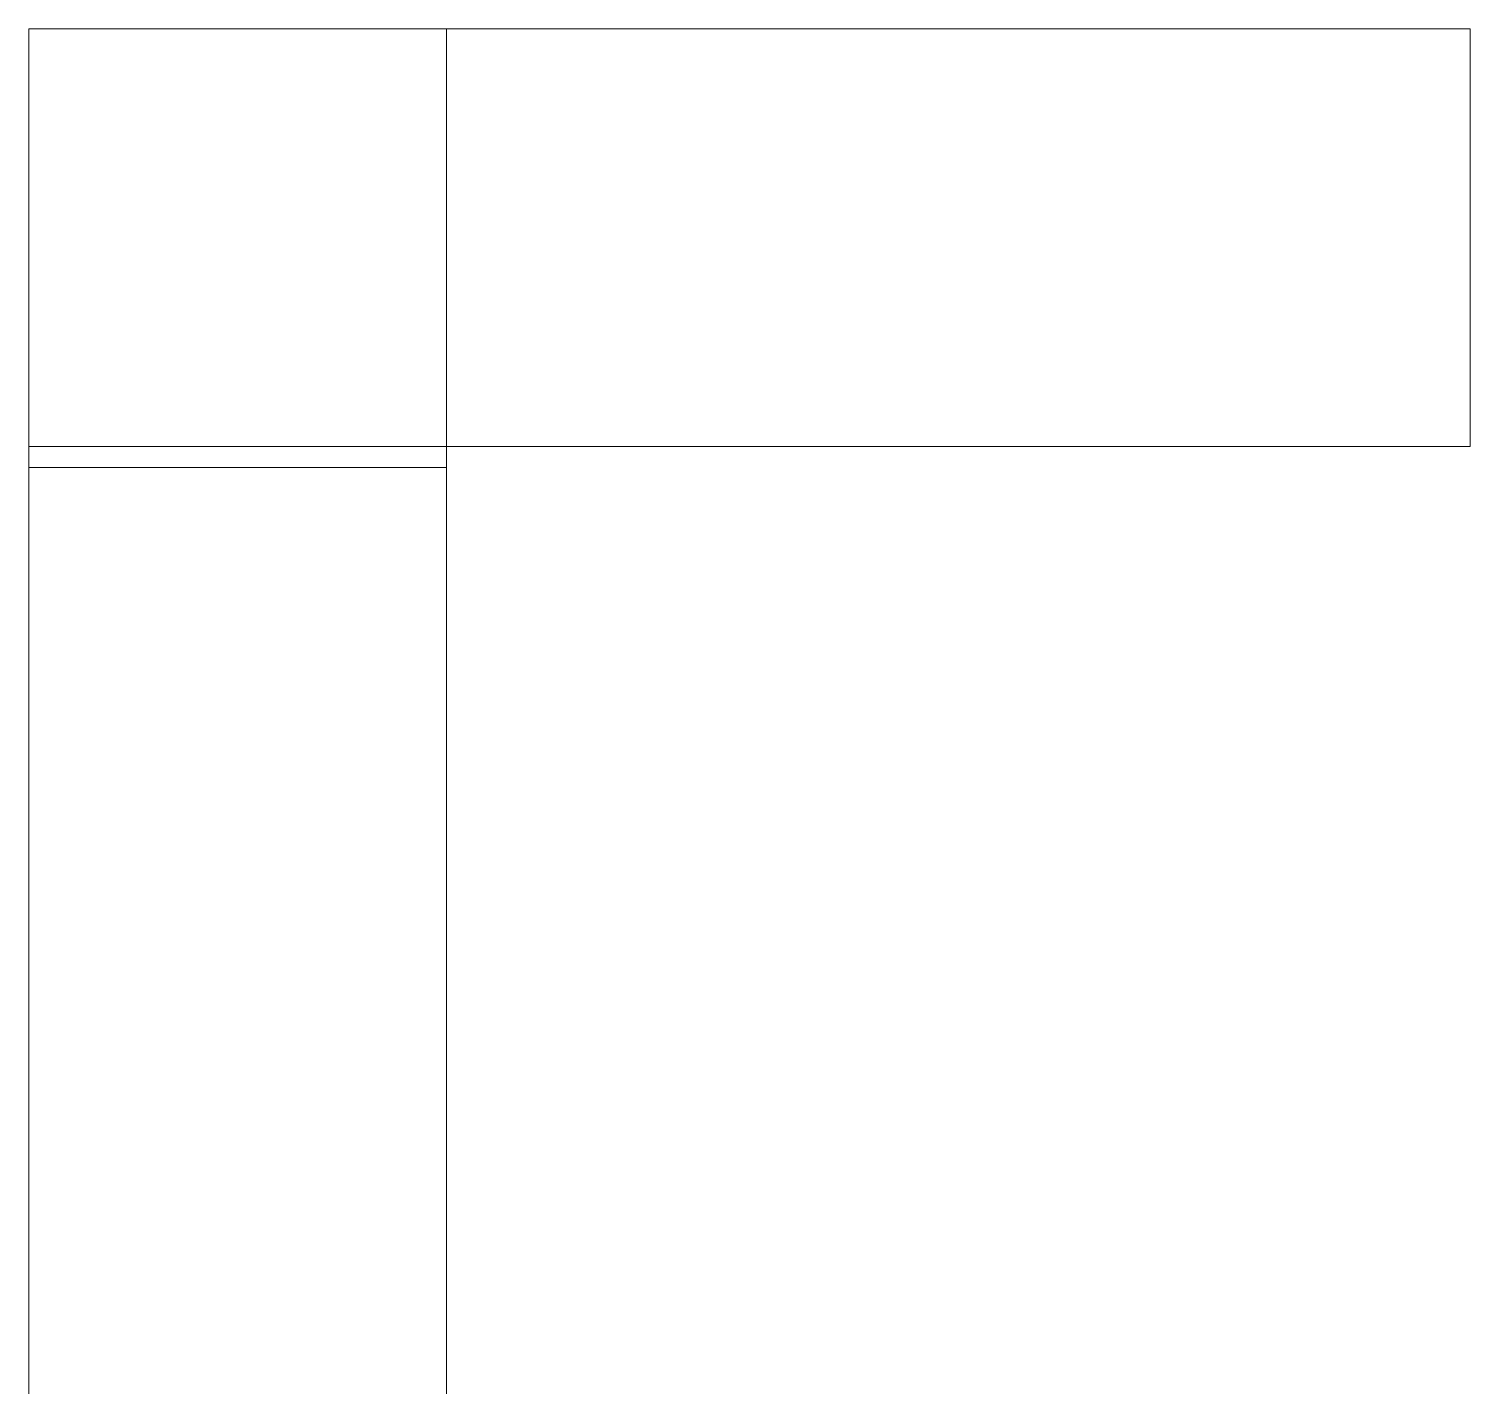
# Model space of a CAD drawing. Header units: millimetres. Extents: x 3774 to 718460, y -768339 to 192544.
# Drawn here: x 358582 to 359272, y -721659 to -721009 of the extents above; entities that cross this region are included whole.
import ezdxf

# ---------------------------------------------------------------- set-up
doc = ezdxf.new("R2010")
doc.units = ezdxf.units.MM
doc.linetypes.add('XKITLINE00', pattern=[0])
doc.layers.add('Part', color=7, linetype='Continuous', lineweight=0)

# ---------------------------------------------------------------- blocks, each defined once
blk = doc.blocks.new('*A2043086')
at = {"layer": 'Part', "color": 7, "linetype": 'XKITLINE00', "lineweight": 0}
blk.add_line((1846.160001, -58.895999), (1850.079972, -58.895999), dxfattribs=at)
blk = doc.blocks.new('*A3293211')
at = {"layer": 'Part', "color": 7, "linetype": 'XKITLINE00', "lineweight": 0}
for p, q in [((1846.159986, -58.975842), (1844.559986, -58.975843)), ((1844.559986, -58.975843), (1844.559994, -69.535844)), ((1846.159994, -69.535843), (1846.159986, -58.975842))]:
    blk.add_line(p, q, dxfattribs=at)
blk = doc.blocks.new('*A3313213')
at = {"layer": 'Part', "color": 7, "linetype": 'XKITLINE00', "lineweight": 0}
for p, q in [((1844.560009, -58.975843), (1844.560009, -58.896012)), ((1846.160009, -58.975842), (1846.160009, -58.896012))]:
    blk.add_line(p, q, dxfattribs=at)
blk = doc.blocks.new('*A3643246')
at = {"layer": 'Part', "color": 7, "linetype": 'XKITLINE00', "lineweight": 0}
for p, q in [((1850.080007, -57.295808), (1846.160004, -57.295808)), ((1846.160004, -57.295808), (1846.160004, -58.895808)), ((1850.080007, -58.895808), (1850.080007, -57.295808)), ((1846.160004, -58.895808), (1850.080007, -58.895808))]:
    blk.add_line(p, q, dxfattribs=at)
blk = doc.blocks.new('*A4823364')
at = {"layer": 'Part', "color": 7, "linetype": 'XKITLINE00', "lineweight": 0}
for p, q in [((1844.560001, -57.295984), (1844.560005, -57.295978)), ((1844.560001, -57.295984), (1846.160001, -57.295984)), ((1844.560001, -58.895984), (1844.560001, -57.295984)), ((1846.160001, -57.295984), (1846.160005, -57.295978)), ((1846.160001, -57.295984), (1846.160001, -58.895984)), ((1844.560001, -58.895984), (1844.560005, -58.895978)), ((1846.160001, -58.895984), (1844.560001, -58.895984)), ((1846.160001, -58.895984), (1846.160005, -58.895978))]:
    blk.add_line(p, q, dxfattribs=at)
blk = doc.blocks.new('W-1-PP19-SE-ENT3_20260407-084553_PP19_ENT3_LOPL')
at = {"color": 7, "lineweight": 0, "xscale": 125, "yscale": 125, "zscale": 125}
for name in ['*A4823364', '*A3643246', '*A3313213', '*A2043086', '*A3293211']:
    blk.add_blockref(name, (-226235, 11475), dxfattribs=at)

msp = doc.modelspace()

# ---------------------------------------------------------------- block references
at = {"color": 7}
msp.add_blockref('W-1-PP19-SE-ENT3_20260407-084553_PP19_ENT3_LOPL', (354246.645, -725322.382), dxfattribs=at)

doc.saveas('drawing.dxf')
